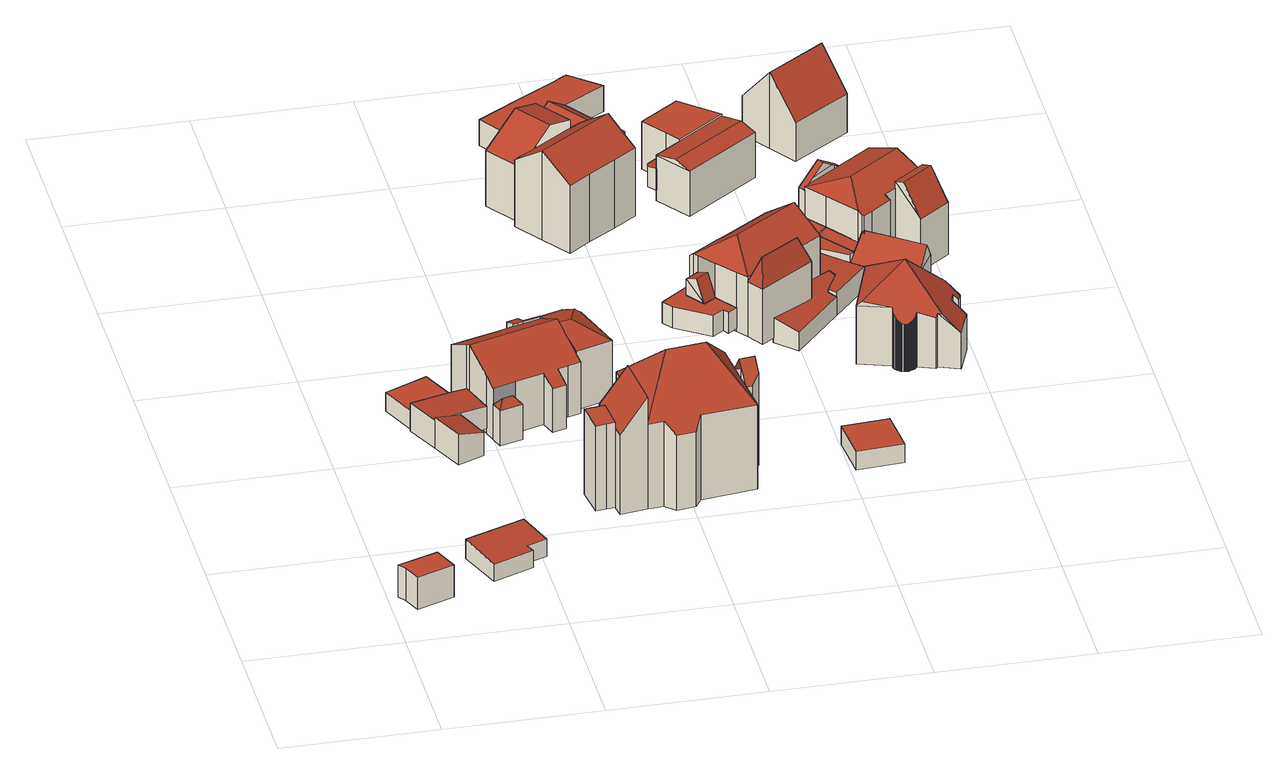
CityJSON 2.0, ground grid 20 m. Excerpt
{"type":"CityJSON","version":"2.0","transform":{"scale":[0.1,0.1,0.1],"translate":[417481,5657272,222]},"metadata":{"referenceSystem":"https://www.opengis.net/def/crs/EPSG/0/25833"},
"CityObjects":{
"building1":{"type":"Building","attributes":{"Dachtyp_tdc":"tdcPolyFlatRoof","Gemeindeschluessel":14612000,"Dachneigung":0,"QualitaetDacherkennung":53,"Geometrietyp2DReferenz":"3000","measuredHeight":4.52,"function":"31001_9998","roofType":"1000"},"geometry":[{"type":"Solid","lod":"2","boundaries":[[[[0,1,2,3]],[[1,4,5,2]],[[4,6,7,5]],[[6,8,9,7]],[[8,0,3,9]],[[8,6,4,1,0]],[[3,2,5,7,9]]]],"semantics":{"surfaces":[{"type":"WallSurface"},{"type":"RoofSurface"},{"type":"GroundSurface"}],"values":[[0,0,0,0,0,1,2]]}}]},
"building2":{"type":"Building","attributes":{"Dachtyp_tdc":"tdcPolyFlatRoof","Gemeindeschluessel":14612000,"Dachneigung":2.71,"QualitaetDacherkennung":74,"Geometrietyp2DReferenz":"3000","measuredHeight":2.69,"function":"31001_9998","roofType":"2100"},"geometry":[{"type":"Solid","lod":"2","boundaries":[[[[10,11,12,13]],[[11,14,15,12]],[[14,16,17,15]],[[16,18,19,17]],[[18,20,21,19]],[[20,10,13,21]],[[20,18,16,14,11,10]],[[13,12,15,17,19,21]]]],"semantics":{"surfaces":[{"type":"WallSurface"},{"type":"RoofSurface"},{"type":"GroundSurface"}],"values":[[0,0,0,0,0,0,1,2]]}}]},
"building3":{"type":"Building","attributes":{"Dachtyp_tdc":"tdcPolyFlatRoof","Gemeindeschluessel":14612000,"Dachneigung":0,"QualitaetDacherkennung":73,"Geometrietyp2DReferenz":"3000","measuredHeight":2.61,"function":"31001_9998","roofType":"1000"},"geometry":[{"type":"Solid","lod":"2","boundaries":[[[[22,23,24,25]],[[23,26,27,24]],[[26,28,29,27]],[[28,22,25,29]],[[28,26,23,22]],[[25,24,27,29]]]],"semantics":{"surfaces":[{"type":"WallSurface"},{"type":"RoofSurface"},{"type":"GroundSurface"}],"values":[[0,0,0,0,1,2]]}}]},
"building4":{"type":"Building","attributes":{"Gemeindeschluessel":14612000,"Geometrietyp2DReferenz":"3000","function":"31001_9998","roofType":"9999"},"children":["building4-1","building4-2"]},
"building4-1":{"type":"BuildingPart","attributes":{"Dachtyp_tdc":"tdcPolyFlatRoof","Dachneigung":5.94,"QualitaetDacherkennung":54,"Geometrietyp2DReferenz":"3000","measuredHeight":3.93,"roofType":"2100"},"parents":["building4"],"geometry":[{"type":"MultiSurface","lod":"2","boundaries":[[[30,31,32,33,34]],[[35,36,37,38]],[[36,39,40,37]],[[39,41,42,40]],[[41,30,34,42]],[[41,39,36,35,43,31,30]],[[34,33,38,37,40,42]]],"semantics":{"surfaces":[{"type":"WallSurface"},{"type":"RoofSurface"},{"type":"GroundSurface"}],"values":[0,0,0,0,0,1,2]}}]},
"building4-2":{"type":"BuildingPart","attributes":{"Dachtyp_tdc":"tdcPolyFlatRoof","Dachneigung":15.55,"QualitaetDacherkennung":79,"Geometrietyp2DReferenz":"3000","measuredHeight":4.35,"roofType":"2100"},"parents":["building4"],"geometry":[{"type":"MultiSurface","lod":"2","boundaries":[[[44,45,46,47]],[[45,48,35,38,46]],[[32,44,47,33]],[[32,43,48,45,44]],[[47,46,38,33]]],"semantics":{"surfaces":[{"type":"WallSurface"},{"type":"RoofSurface"},{"type":"GroundSurface"}],"values":[0,0,0,1,2]}}]},
"building5":{"type":"Building","attributes":{"Gemeindeschluessel":14612000,"Geometrietyp2DReferenz":"3000","function":"31001_9998","roofType":"9999"},"children":["building5-1","building5-2","building5-3"]},
"building5-1":{"type":"BuildingPart","attributes":{"Dachtyp_tdc":"tdcFreeFormRoof","Dachneigung":20.69,"QualitaetDacherkennung":65,"Geometrietyp2DReferenz":"3000","measuredHeight":9.88,"roofType":"5000"},"parents":["building5"],"geometry":[{"type":"MultiSurface","lod":"2","boundaries":[[[49,50,51]],[[49,52,53,50]],[[52,54,55,53]],[[54,56,57,55]],[[56,58,59,57]],[[58,60,61,59]],[[60,62,63,61]],[[62,64,65,63]],[[64,66,67,65]],[[66,68,69,67]],[[68,70,71,69]],[[70,72,73,71]],[[72,74,75,76,73]],[[72,70,68,66,77]],[[66,64,62,60,58,56,54,52,49,78,79,80,81,82,77]],[[82,83,74,72,77]],[[84,85,50,53,55,57,59,61,63,65,67,69,71,73,76,86,87]]],"semantics":{"surfaces":[{"type":"WallSurface"},{"type":"RoofSurface"},{"type":"GroundSurface"}],"values":[0,0,0,0,0,0,0,0,0,0,0,0,0,1,1,1,2]}}]},
"building5-2":{"type":"BuildingPart","attributes":{"Dachtyp_tdc":"tdcFreeFormRoof","Dachneigung":52.78,"QualitaetDacherkennung":20,"Geometrietyp2DReferenz":"3000","measuredHeight":6.05,"roofType":"5000"},"parents":["building5"],"geometry":[{"type":"MultiSurface","lod":"2","boundaries":[[[88,89,90,91]],[[89,92,93,90]],[[94,88,91,95]],[[92,89,96]],[[97,96,89,88]],[[97,88,94]],[[94,92,96,97]],[[91,90,93,95]]],"semantics":{"surfaces":[{"type":"WallSurface"},{"type":"RoofSurface"},{"type":"GroundSurface"}],"values":[0,0,0,1,1,1,1,2]}}]},
"building5-3":{"type":"BuildingPart","attributes":{"Dachtyp_tdc":"tdcGableRoof","Dachneigung":28.11,"QualitaetDacherkennung":69,"Geometrietyp2DReferenz":"3000","measuredHeight":10.26,"roofType":"3100"},"parents":["building5"],"geometry":[{"type":"MultiSurface","lod":"2","boundaries":[[[98,99,94,95,100]],[[101,102,103,104]],[[102,105,106,103]],[[105,98,100,106]],[[107,108,109,93,92]],[[108,110,111,109]],[[110,112,113,111]],[[112,114,115,113]],[[114,116,117,115]],[[110,108,107,99,98,105,102,101,118,119,75,83,120]],[[120,80,121,122,51,123,116,114,112,110]],[[117,124,50,85,84,87,86,76,125,126,104,103,106,100,95,93,109,111,113,115]],[[116,123,124,117]],[[123,51,50,124]],[[75,119,125,76]],[[119,118,126,125]],[[118,101,104,126]]],"semantics":{"surfaces":[{"type":"WallSurface"},{"type":"RoofSurface"},{"type":"GroundSurface"}],"values":[0,0,0,0,0,0,0,0,0,1,1,2,0,0,0,0,0]}}]},
"building6":{"type":"Building","attributes":{"Gemeindeschluessel":14612000,"Geometrietyp2DReferenz":"3000","function":"31001_9998","roofType":"9999"},"children":["building6-1","building6-2","building6-3","building6-4","building6-5"]},
"building6-1":{"type":"BuildingPart","attributes":{"Dachtyp_tdc":"tdcPolyFlatRoof","Dachneigung":36.33,"QualitaetDacherkennung":16,"Geometrietyp2DReferenz":"3000","measuredHeight":6.71,"roofType":"2100"},"parents":["building6"],"geometry":[{"type":"MultiSurface","lod":"2","boundaries":[[[127,128,129,130]],[[128,131,132,129]],[[131,133,134,132]],[[133,135,136,134]],[[135,137,138,136]],[[137,135,133,131,128,127]],[[130,129,132,134,136,138]]],"semantics":{"surfaces":[{"type":"WallSurface"},{"type":"RoofSurface"},{"type":"GroundSurface"}],"values":[0,0,0,0,0,1,2]}}]},
"building6-2":{"type":"BuildingPart","attributes":{"Dachtyp_tdc":"tdcPolyFlatRoof","Dachneigung":52.29,"QualitaetDacherkennung":40,"Geometrietyp2DReferenz":"3000","measuredHeight":15.7,"roofType":"2100"},"parents":["building6"],"geometry":[{"type":"MultiSurface","lod":"2","boundaries":[[[139,140,141,142]],[[140,143,144,145,141]],[[140,139,146,147,148,149,143]],[[145,150,151,152,142,141]],[[149,148,151,150,153]],[[148,147,152,151]],[[147,146,152]]],"semantics":{"surfaces":[{"type":"WallSurface"},{"type":"RoofSurface"},{"type":"GroundSurface"}],"values":[0,0,1,2,0,0,0]}}]},
"building6-3":{"type":"BuildingPart","attributes":{"Dachtyp_tdc":"tdcFreeFormRoof","Dachneigung":47.11,"QualitaetDacherkennung":46,"Geometrietyp2DReferenz":"3000","measuredHeight":14.46,"roofType":"5000"},"parents":["building6"],"geometry":[{"type":"MultiSurface","lod":"2","boundaries":[[[154,155,156,157]],[[155,158,159,156]],[[158,160,161,159]],[[160,162,163,161]],[[162,164,165,163]],[[164,166,167,165]],[[166,168,169,167]],[[162,160,158,155,154,170,171]],[[171,172,168,166,164,162]],[[169,173,157,156,159,161,163,165,167]]],"semantics":{"surfaces":[{"type":"WallSurface"},{"type":"RoofSurface"},{"type":"GroundSurface"}],"values":[0,0,0,0,0,0,0,1,1,2]}}]},
"building6-4":{"type":"BuildingPart","attributes":{"Dachtyp_tdc":"tdcPolyFlatRoof","Dachneigung":0,"QualitaetDacherkennung":87,"Geometrietyp2DReferenz":"3000","measuredHeight":11.94,"roofType":"1000"},"parents":["building6"],"geometry":[{"type":"MultiSurface","lod":"2","boundaries":[[[174,175,139,142,176]],[[177,178,179,152,146]],[[178,180,181,179]],[[180,174,176,181]],[[180,178,177,175,174]],[[176,142,152,179,181]]],"semantics":{"surfaces":[{"type":"WallSurface"},{"type":"RoofSurface"},{"type":"GroundSurface"}],"values":[0,0,0,0,1,2]}}]},
"building6-5":{"type":"BuildingPart","attributes":{"Dachtyp_tdc":"tdcHipRoof","Dachneigung":44.08,"QualitaetDacherkennung":78,"Geometrietyp2DReferenz":"3000","measuredHeight":17.84,"roofType":"3200"},"parents":["building6"],"geometry":[{"type":"MultiSurface","lod":"2","boundaries":[[[182,183,154,157]],[[184,185,186,169,168]],[[185,187,188,186]],[[187,189,190,188]],[[189,191,192,190]],[[191,193,194,192]],[[193,153,150,194]],[[144,195,196,145]],[[195,197,127,130,196]],[[198,182,157,138]],[[195,144,153,199]],[[185,184,172,200,170,183,182,198,201]],[[153,193,191,189,187,185,201,199]],[[198,197,195,199,201]],[[157,173,169,186,188,190,192,194,150,145,196,130,138]]],"semantics":{"surfaces":[{"type":"WallSurface"},{"type":"RoofSurface"},{"type":"GroundSurface"}],"values":[0,0,0,0,0,0,0,0,0,0,1,1,1,1,2]}}]},
"building7":{"type":"Building","attributes":{"Gemeindeschluessel":14612000,"Geometrietyp2DReferenz":"3000","function":"31001_9998","roofType":"9999"},"children":["building7-1","building7-2"]},
"building7-1":{"type":"BuildingPart","attributes":{"Dachtyp_tdc":"tdcGableRoof","Dachneigung":35.16,"QualitaetDacherkennung":64,"Geometrietyp2DReferenz":"3000","measuredHeight":12.5,"roofType":"3100"},"parents":["building7"],"geometry":[{"type":"MultiSurface","lod":"2","boundaries":[[[202,203,204,205]],[[203,206,207,204]],[[206,208,209,207]],[[208,210,211,212,209]],[[213,214,215,216]],[[214,217,218,215]],[[217,219,220,218]],[[219,221,222,220]],[[221,202,205,222]],[[217,214,213,223,224,210,208,206]],[[206,203,202,221,219,217]],[[205,204,207,209,212,225,216,215,218,220,222]]],"semantics":{"surfaces":[{"type":"WallSurface"},{"type":"RoofSurface"},{"type":"GroundSurface"}],"values":[0,0,0,0,0,0,0,0,0,1,1,2]}}]},
"building7-2":{"type":"BuildingPart","attributes":{"Dachtyp_tdc":"tdcGableRoof","Dachneigung":35.56,"QualitaetDacherkennung":41,"Geometrietyp2DReferenz":"3000","measuredHeight":11.4,"roofType":"3100"},"parents":["building7"],"geometry":[{"type":"MultiSurface","lod":"2","boundaries":[[[211,226,227,212]],[[226,228,229,227]],[[228,230,231,229]],[[230,232,213,216,231]],[[228,226,211,224,233]],[[233,232,230,228]],[[225,212,227,229,231,216]]],"semantics":{"surfaces":[{"type":"WallSurface"},{"type":"RoofSurface"},{"type":"GroundSurface"}],"values":[0,0,0,0,1,1,2]}}]},
"building8":{"type":"Building","attributes":{"Dachtyp_tdc":"tdcPolyFlatRoof","Gemeindeschluessel":14612000,"Dachneigung":0,"QualitaetDacherkennung":64,"Geometrietyp2DReferenz":"3000","measuredHeight":2.87,"function":"31001_9998","roofType":"1000"},"geometry":[{"type":"Solid","lod":"2","boundaries":[[[[234,235,236,237]],[[235,238,239,236]],[[238,240,241,239]],[[240,242,243,241]],[[242,244,245,243]],[[244,246,247,245]],[[246,248,249,247]],[[248,250,251,249]],[[250,252,253,251]],[[252,254,255,253]],[[254,234,237,255]],[[254,252,250,248,246,244,242,240,238,235,234]],[[237,236,239,241,243,245,247,249,251,253,255]]]],"semantics":{"surfaces":[{"type":"WallSurface"},{"type":"RoofSurface"},{"type":"GroundSurface"}],"values":[[0,0,0,0,0,0,0,0,0,0,0,1,2]]}}]},
"building9":{"type":"Building","attributes":{"Dachtyp_tdc":"tdcPolyFlatRoof","Gemeindeschluessel":14612000,"Dachneigung":0,"QualitaetDacherkennung":70,"Geometrietyp2DReferenz":"3000","measuredHeight":3.68,"function":"31001_9998","roofType":"1000"},"geometry":[{"type":"Solid","lod":"2","boundaries":[[[[256,257,258,259]],[[257,260,261,258]],[[260,262,263,261]],[[262,264,265,263]],[[264,266,267,265]],[[266,268,269,267]],[[268,270,271,269]],[[270,272,273,271]],[[272,256,259,273]],[[272,270,268,266,264,262,260,257,256]],[[259,258,261,263,265,267,269,271,273]]]],"semantics":{"surfaces":[{"type":"WallSurface"},{"type":"RoofSurface"},{"type":"GroundSurface"}],"values":[[0,0,0,0,0,0,0,0,0,1,2]]}}]},
"building10":{"type":"Building","attributes":{"Dachtyp_tdc":"tdcFreeFormRoof","Gemeindeschluessel":14612000,"Dachneigung":32.38,"QualitaetDacherkennung":57,"Geometrietyp2DReferenz":"3000","measuredHeight":5.52,"function":"31001_9998","roofType":"5000"},"geometry":[{"type":"Solid","lod":"2","boundaries":[[[[274,275,276,277]],[[275,272,278,276]],[[272,279,280,278]],[[279,281,282,280]],[[281,283,284,282]],[[283,285,286,284]],[[285,274,277,286]],[[285,283,281,279,272,287,288]],[[274,288,287,275]],[[272,275,287]],[[274,285,288]],[[277,276,278,280,282,284,286]]]],"semantics":{"surfaces":[{"type":"WallSurface"},{"type":"RoofSurface"},{"type":"GroundSurface"}],"values":[[0,0,0,0,0,0,0,1,1,0,0,2]]}}]},
"building11":{"type":"Building","attributes":{"Dachtyp_tdc":"tdcPolyFlatRoof","Gemeindeschluessel":14612000,"Dachneigung":0,"QualitaetDacherkennung":84,"Geometrietyp2DReferenz":"3000","measuredHeight":2.59,"function":"31001_9998","roofType":"1000"},"geometry":[{"type":"Solid","lod":"2","boundaries":[[[[289,290,291,292]],[[290,293,294,291]],[[293,295,296,294]],[[295,289,292,296]],[[295,293,290,289]],[[292,291,294,296]]]],"semantics":{"surfaces":[{"type":"WallSurface"},{"type":"RoofSurface"},{"type":"GroundSurface"}],"values":[[0,0,0,0,1,2]]}}]},
"building12":{"type":"Building","attributes":{"Gemeindeschluessel":14612000,"Geometrietyp2DReferenz":"3000","function":"31001_9998","roofType":"9999"},"children":["building12-1","building12-2","building12-3"]},
"building12-1":{"type":"BuildingPart","attributes":{"Dachtyp_tdc":"tdcHipAndGableRoof","Dachneigung":36.6,"QualitaetDacherkennung":37,"Geometrietyp2DReferenz":"3000","measuredHeight":11.34,"roofType":"5000"},"parents":["building12"],"geometry":[{"type":"MultiSurface","lod":"2","boundaries":[[[297,298,299,300,301]],[[298,302,303,299]],[[302,304,305,303]],[[304,306,307,305]],[[298,297,308,309,310,311]],[[310,312,313,314,311]],[[314,315,306,304,302,298,311]],[[307,316,317,318,319,320,321,322,300,299,303,305]],[[306,315,316,307]],[[315,314,317,316]],[[314,313,318,317]],[[313,312,323,319,318]],[[310,309,321,320,324]],[[309,308,235,322,321]]],"semantics":{"surfaces":[{"type":"WallSurface"},{"type":"RoofSurface"},{"type":"GroundSurface"}],"values":[0,0,0,0,1,1,1,2,0,0,0,0,0,0]}}]},
"building12-2":{"type":"BuildingPart","attributes":{"Dachtyp_tdc":"tdcGableRoof","Dachneigung":67.46,"QualitaetDacherkennung":6,"Geometrietyp2DReferenz":"3000","measuredHeight":6.32,"roofType":"3100"},"parents":["building12"],"geometry":[{"type":"MultiSurface","lod":"2","boundaries":[[[235,234,325,322]],[[234,326,327,325]],[[326,301,300,327]],[[326,234,328]],[[234,235,329,328]],[[301,326,328,329]],[[322,325,327,300]]],"semantics":{"surfaces":[{"type":"WallSurface"},{"type":"RoofSurface"},{"type":"GroundSurface"}],"values":[0,0,0,0,1,1,2]}}]},
"building12-3":{"type":"BuildingPart","attributes":{"Dachtyp_tdc":"tdcFreeFormRoof","Dachneigung":69.73,"QualitaetDacherkennung":17,"Geometrietyp2DReferenz":"3000","measuredHeight":11.11,"roofType":"5000"},"parents":["building12"],"geometry":[{"type":"MultiSurface","lod":"2","boundaries":[[[323,330,331,319]],[[330,332,333,331]],[[332,324,320,333]],[[334,324,332]],[[335,334,332,330]],[[335,330,323]],[[334,335,323,324]],[[319,331,333,320]]],"semantics":{"surfaces":[{"type":"WallSurface"},{"type":"RoofSurface"},{"type":"GroundSurface"}],"values":[0,0,0,1,1,1,1,2]}}]},
"building13":{"type":"Building","attributes":{"Dachtyp_tdc":"tdcPolyFlatRoof","Gemeindeschluessel":14612000,"Dachneigung":12.03,"QualitaetDacherkennung":59,"Geometrietyp2DReferenz":"3000","measuredHeight":3.09,"function":"31001_9998","roofType":"2100"},"geometry":[{"type":"Solid","lod":"2","boundaries":[[[[336,337,338,339]],[[337,340,341,338]],[[340,342,343,341]],[[342,344,345,343]],[[344,336,339,345]],[[344,342,340,337,336]],[[339,338,341,343,345]]]],"semantics":{"surfaces":[{"type":"WallSurface"},{"type":"RoofSurface"},{"type":"GroundSurface"}],"values":[[0,0,0,0,0,1,2]]}}]},
"building14":{"type":"Building","attributes":{"Dachtyp_tdc":"tdcPolyFlatRoof","Gemeindeschluessel":14612000,"Dachneigung":13.9,"QualitaetDacherkennung":52,"Geometrietyp2DReferenz":"3000","measuredHeight":3.72,"function":"31001_9998","roofType":"2100"},"geometry":[{"type":"Solid","lod":"2","boundaries":[[[[346,347,348,349]],[[347,350,351,348]],[[350,352,353,351]],[[352,354,355,353]],[[354,356,357,355]],[[356,358,359,357]],[[358,360,361,359]],[[360,362,363,361]],[[362,346,349,363]],[[362,360,358,356,354,352,350,347,346]],[[349,348,351,353,355,357,359,361,363]]]],"semantics":{"surfaces":[{"type":"WallSurface"},{"type":"RoofSurface"},{"type":"GroundSurface"}],"values":[[0,0,0,0,0,0,0,0,0,1,2]]}}]},
"building15":{"type":"Building","attributes":{"Gemeindeschluessel":14612000,"Geometrietyp2DReferenz":"3000","function":"31001_9998","roofType":"9999"},"children":["building15-1","building15-2"]},
"building15-1":{"type":"BuildingPart","attributes":{"Dachtyp_tdc":"tdcPolyFlatRoof","Dachneigung":0,"QualitaetDacherkennung":69,"Geometrietyp2DReferenz":"3000","measuredHeight":6.62,"roofType":"1000"},"parents":["building15"],"geometry":[{"type":"MultiSurface","lod":"2","boundaries":[[[364,365,366,367,368,369]],[[365,370,371,366]],[[370,372,373,371]],[[372,374,375,376,377,373]],[[374,372,370,365,364]],[[367,366,371,373,377]]],"semantics":{"surfaces":[{"type":"WallSurface"},{"type":"RoofSurface"},{"type":"GroundSurface"}],"values":[0,0,0,0,1,2]}}]},
"building15-2":{"type":"BuildingPart","attributes":{"Dachtyp_tdc":"tdcGableRoof","Dachneigung":10.64,"QualitaetDacherkennung":51,"Geometrietyp2DReferenz":"3000","measuredHeight":6.92,"roofType":"3100"},"parents":["building15"],"geometry":[{"type":"MultiSurface","lod":"2","boundaries":[[[378,379,380,381]],[[379,368,367,380]],[[376,382,383,377]],[[382,378,381,383]],[[378,382,384,385]],[[375,369,386,385,384]],[[379,386,369,368]],[[378,385,386,379]],[[376,375,384,382]],[[381,380,367,377,383]]],"semantics":{"surfaces":[{"type":"WallSurface"},{"type":"RoofSurface"},{"type":"GroundSurface"}],"values":[0,0,0,0,1,1,0,0,0,2]}}]},
"building16":{"type":"Building","attributes":{"Dachtyp_tdc":"tdcPolyFlatRoof","Gemeindeschluessel":14612000,"Dachneigung":3.94,"QualitaetDacherkennung":64,"Geometrietyp2DReferenz":"3000","measuredHeight":4.03,"function":"31001_9998","roofType":"2100"},"geometry":[{"type":"Solid","lod":"2","boundaries":[[[[387,388,389,357]],[[388,390,391,389]],[[390,392,393,391]],[[392,394,395,393]],[[394,396,397,395]],[[396,398,349,397]],[[398,399,363,349]],[[399,400,361,363]],[[400,358,359,361]],[[358,387,357,359]],[[358,400,399,398,396,394,392,390,388,387]],[[357,389,391,393,395,397,349,363,361,359]]]],"semantics":{"surfaces":[{"type":"WallSurface"},{"type":"RoofSurface"},{"type":"GroundSurface"}],"values":[[0,0,0,0,0,0,0,0,0,0,1,2]]}}]},
"building17":{"type":"Building","attributes":{"Dachtyp_tdc":"tdcPolyFlatRoof","Gemeindeschluessel":14612000,"Dachneigung":8.61,"QualitaetDacherkennung":66,"Geometrietyp2DReferenz":"3000","measuredHeight":3.72,"function":"31001_9998","roofType":"2100"},"geometry":[{"type":"Solid","lod":"2","boundaries":[[[[401,390,402,403]],[[390,404,405,402]],[[404,406,407,405]],[[406,408,409,407]],[[408,401,403,409]],[[408,406,404,390,401]],[[403,402,405,407,409]]]],"semantics":{"surfaces":[{"type":"WallSurface"},{"type":"RoofSurface"},{"type":"GroundSurface"}],"values":[[0,0,0,0,0,1,2]]}}]},
"building18":{"type":"Building","attributes":{"Gemeindeschluessel":14612000,"Dachtyp_tdc":"tdcPolyFlatRoof","Dachneigung":8.08,"QualitaetDacherkennung":61,"Geometrietyp2DReferenz":"3000","measuredHeight":4.04,"function":"31001_9998","roofType":"2100"},"geometry":[{"type":"Solid","lod":"2","boundaries":[[[[410,411,412,413]],[[411,414,415,412]],[[414,416,417,415]],[[414,411,410,416]],[[417,413,412,415]],[[416,410,413,417]]]],"semantics":{"surfaces":[{"type":"WallSurface"},{"type":"RoofSurface"},{"type":"GroundSurface"}],"values":[[0,0,0,1,2,0]]}}]},
"building19":{"type":"Building","attributes":{"Dachtyp_tdc":"tdcFreeFormRoof","Gemeindeschluessel":14612000,"Dachneigung":45.97,"QualitaetDacherkennung":35,"Geometrietyp2DReferenz":"3000","measuredHeight":12.62,"function":"31001_9998","roofType":"5000"},"geometry":[{"type":"Solid","lod":"2","boundaries":[[[[418,419,420,421]],[[419,422,423,420]],[[422,424,425,423]],[[424,426,427,425]],[[426,428,429,427]],[[428,430,431,429]],[[430,432,433,431]],[[432,434,435,433]],[[434,436,437,435]],[[436,438,439,437]],[[438,440,441,439]],[[440,442,443,441]],[[442,444,445,443]],[[444,446,447,445]],[[446,448,449,447]],[[448,450,451,449]],[[450,452,453,451]],[[452,454,455,453]],[[454,456,457,455]],[[456,458,459,457]],[[458,460,461,459]],[[460,462,463,461]],[[462,464,465,463]],[[464,466,467,465]],[[466,468,469,467]],[[468,470,471,469]],[[470,472,473,471]],[[472,474,475,473]],[[474,476,477,475]],[[476,478,479,477]],[[478,480,481,479]],[[480,482,483,481]],[[482,484,485,483]],[[484,486,487,485]],[[486,488,489,487]],[[488,490,491,489]],[[490,492,493,491]],[[492,494,495,493]],[[494,496,497,495]],[[496,498,499,497]],[[498,500,501,499]],[[500,502,503,501]],[[502,504,505,503]],[[504,506,507,505]],[[506,508,509,507]],[[508,510,511,509]],[[510,512,513,511]],[[512,514,515,513]],[[514,516,517,515]],[[516,518,519,517]],[[518,418,421,519]],[[428,426,424,422,419,418,518,520,521]],[[438,436,434,432,430,521,520,522,506,504,502,500,498,496,494,492,490,488,486,484,482,480,478,476,474,472,470,468,466,464,462,460,458,456,454,452,450,448,446,444,442,440]],[[522,520,510,508]],[[520,518,516,514,512,510]],[[430,428,521]],[[508,506,522]],[[421,420,423,425,427,429,431,433,435,437,439,441,443,445,447,449,451,453,455,457,459,461,463,465,467,469,471,473,475,477,479,481,483,485,487,489,491,493,495,497,499,501,503,505,507,509,511,513,515,517,519]]]],"semantics":{"surfaces":[{"type":"WallSurface"},{"type":"RoofSurface"},{"type":"GroundSurface"}],"values":[[0,0,0,0,0,0,0,0,0,0,0,0,0,0,0,0,0,0,0,0,0,0,0,0,0,0,0,0,0,0,0,0,0,0,0,0,0,0,0,0,0,0,0,0,0,0,0,0,0,0,0,1,1,1,1,0,0,2]]}}]},
"building20":{"type":"Building","attributes":{"Dachtyp_tdc":"tdcPolyFlatRoof","Gemeindeschluessel":14612000,"Dachneigung":10.78,"QualitaetDacherkennung":53,"Geometrietyp2DReferenz":"3000","measuredHeight":4.54,"function":"31001_9998","roofType":"2100"},"geometry":[{"type":"Solid","lod":"2","boundaries":[[[[523,416,524,525]],[[525,524,526,527]],[[416,414,526,524]],[[414,406,527,526]],[[406,523,525,527]],[[406,414,416,523]]]],"semantics":{"surfaces":[{"type":"WallSurface"},{"type":"GroundSurface"},{"type":"RoofSurface"}],"values":[[0,1,0,0,0,2]]}}]},
"building21":{"type":"Building","attributes":{"Dachtyp_tdc":"tdcFreeFormRoof","Gemeindeschluessel":14612000,"Dachneigung":56.56,"QualitaetDacherkennung":14,"Geometrietyp2DReferenz":"3000","measuredHeight":7.73,"function":"31001_9998","roofType":"5000"},"geometry":[{"type":"Solid","lod":"2","boundaries":[[[[528,529,530,531]],[[529,532,533,530]],[[532,534,535,533]],[[534,536,537,535]],[[536,538,539,537]],[[538,540,541,539]],[[540,542,543,541]],[[542,544,545,543]],[[544,546,547,545]],[[546,528,531,547]],[[538,536,534,532,548,549,546,544,542,540]],[[548,529,528,549]],[[532,529,548]],[[528,546,549]],[[531,530,533,535,537,539,541,543,545,547]]]],"semantics":{"surfaces":[{"type":"WallSurface"},{"type":"RoofSurface"},{"type":"GroundSurface"}],"values":[[0,0,0,0,0,0,0,0,0,0,1,1,0,0,2]]}}]},
"building22":{"type":"Building","attributes":{"Gemeindeschluessel":14612000,"Geometrietyp2DReferenz":"3000","function":"31001_9998","roofType":"9999"},"children":["building22-1","building22-2","building22-3"]},
"building22-1":{"type":"BuildingPart","attributes":{"Dachtyp_tdc":"tdcGableRoof","Dachneigung":34.01,"QualitaetDacherkennung":54,"Geometrietyp2DReferenz":"3000","measuredHeight":11.83,"roofType":"3100"},"parents":["building22"],"geometry":[{"type":"MultiSurface","lod":"2","boundaries":[[[550,551,552,553]],[[551,554,555,552]],[[554,556,557,555]],[[554,551,558]],[[551,550,559,560,558]],[[556,554,558,560,561]],[[553,552,555,557]]],"semantics":{"surfaces":[{"type":"WallSurface"},{"type":"RoofSurface"},{"type":"GroundSurface"}],"values":[0,0,0,0,1,1,2]}}]},
"building22-2":{"type":"BuildingPart","attributes":{"Dachtyp_tdc":"tdcHipAndGableRoof","Dachneigung":22.03,"QualitaetDacherkennung":42,"Geometrietyp2DReferenz":"3000","measuredHeight":11.7,"roofType":"5000"},"parents":["building22"],"geometry":[{"type":"MultiSurface","lod":"2","boundaries":[[[562,563,564,565]],[[566,567,568,569]],[[567,570,571,568]],[[570,572,573,571]],[[572,574,575,573]],[[574,576,577,575]],[[576,578,579,577]],[[578,580,581,579]],[[580,582,550,553,581]],[[583,584,585,557,556]],[[584,562,565,585]],[[582,580,578,586]],[[578,576,574,572,570,567,566,563,562,586]],[[562,584,583,561,559,582,586]],[[565,564,569,568,571,573,575,577,579,581,553,557,585]]],"semantics":{"surfaces":[{"type":"WallSurface"},{"type":"RoofSurface"},{"type":"GroundSurface"}],"values":[0,0,0,0,0,0,0,0,0,0,0,1,1,1,2]}}]},
"building22-3":{"type":"BuildingPart","attributes":{"Dachtyp_tdc":"tdcGableRoof","Dachneigung":56.56,"QualitaetDacherkennung":28,"Geometrietyp2DReferenz":"3000","measuredHeight":11.44,"roofType":"3100"},"parents":["building22"],"geometry":[{"type":"MultiSurface","lod":"2","boundaries":[[[587,588,589,590]],[[588,591,566,569,589]],[[592,587,590,564,563]],[[591,588,593]],[[587,592,594]],[[588,587,594,593]],[[592,591,593,594]],[[590,589,569,564]]],"semantics":{"surfaces":[{"type":"WallSurface"},{"type":"RoofSurface"},{"type":"GroundSurface"}],"values":[0,0,0,0,0,1,1,2]}}]},
"building23":{"type":"Building","attributes":{"Dachtyp_tdc":"tdcGableRoof","Gemeindeschluessel":14612000,"Dachneigung":49.3,"QualitaetDacherkennung":80,"Geometrietyp2DReferenz":"3000","measuredHeight":10.74,"function":"31001_9998","roofType":"3100"},"geometry":[{"type":"Solid","lod":"2","boundaries":[[[[595,596,597,598]],[[596,599,600,597]],[[599,601,602,600]],[[601,603,604,602]],[[603,605,606,604]],[[605,607,608,606]],[[607,609,610,608]],[[609,595,598,610]],[[605,603,601,599,596]],[[596,595,609,607,605]],[[598,597,600,602,604,606,608,610]]]],"semantics":{"surfaces":[{"type":"WallSurface"},{"type":"RoofSurface"},{"type":"GroundSurface"}],"values":[[0,0,0,0,0,0,0,0,1,1,2]]}}]}
},
"vertices":[
[7,33,89],[0,43,89],[0,43,44],[7,33,44],[52,61,89],[52,61,44],[65,28,89],[65,28,44],[17,10,89],[17,10,44],
[170,67,72],[118,46,72],[118,46,48],[170,67,48],[96,104,75],[96,104,48],[173,134,75],[173,134,48],[191,88,72],[191,88,48],[165,78,72],[165,78,48],
[71,436,82],[126,460,82],[126,460,56],[71,436,56],[146,414,82],[146,414,56],[91,390,82],[91,390,56],
[181,376,84],[147,362,88],[147,362,85],[147,362,53],[181,376,53],[111,346,92],[91,390,92],[91,390,53],[111,346,53],[146,414,86],[146,414,53],[167,422,83],[167,422,53],[133,356,89],
[165,318,85],[131,303,96],[131,303,53],[165,318,53],[111,346,96],
[237,487,125],[237,487,46],[237,487,121],[233,500,120],[233,500,46],[247,505,120],[247,505,46],[251,491,125],[251,491,46],[272,497,125],[272,497,46],[273,493,127],[273,493,46],[301,502,127],[301,502,46],[305,500,128],[305,500,46],[314,496,130],[314,496,46],[318,494,128],[318,494,46],[321,492,127],[321,492,46],[344,420,128],[344,420,46],[297,405,128],[297,405,123],[297,405,46],[301,453,144],[239,483,127],[271,492,127],[276,476,133],[283,450,144],[284,448,144],[289,432,138],[271,492,46],[239,483,46],[284,448,46],[283,450,46],
[220,354,95],[191,345,95],[191,345,46],[220,354,46],[186,361,95],[186,361,46],[215,370,95],[215,370,46],[196,355,106],[209,359,106],
[252,381,118],[215,370,118],[252,381,46],[270,387,118],[276,367,107],[276,367,46],[270,387,46],[258,361,107],[258,361,46],[186,361,118],[181,376,127],[181,376,46],[169,415,148],[169,415,46],[167,422,144],[167,422,46],[156,458,124],[156,458,46],[220,477,124],[220,477,46],[284,391,118],[300,396,118],[283,450,148],[271,492,124],[239,483,124],[219,481,121],[219,481,46],[300,396,46],[284,391,46],
[353,308,102],[351,330,86],[351,330,35],[353,308,35],[381,334,86],[381,334,35],[383,317,98],[383,317,35],[458,325,98],[458,325,35],[459,320,102],[459,320,35],
[295,239,146],[292,256,146],[292,256,35],[295,239,35],[328,261,192],[328,261,156],[328,261,35],[299,198,146],[299,198,147],[301,181,146],[336,186,192],[336,186,35],[301,181,35],[299,198,35],[336,186,154],
[462,294,140],[463,285,153],[463,285,35],[462,294,35],[471,286,153],[471,286,35],[484,275,170],[484,275,35],[484,268,180],[484,268,35],[486,254,164],[486,254,35],[476,243,154],[476,243,35],[468,242,154],[468,242,35],[463,283,156],[465,266,180],[468,243,155],[465,266,35],
[269,236,154],[295,239,154],[269,236,35],[299,198,154],[288,197,154],[288,197,35],[274,195,154],[274,195,35],
[462,294,156],[462,294,157],[468,242,155],[473,202,153],[473,202,35],[402,193,154],[402,193,35],[393,179,140],[393,179,35],[369,176,140],[369,176,35],[356,188,154],[356,188,35],[323,304,157],[323,304,35],[353,308,157],[459,320,157],[372,252,214],[465,266,156],[423,258,214],
[391,762,146],[363,742,146],[363,742,51],[391,762,51],[337,779,176],[337,779,51],[312,816,144],[312,816,51],[320,822,144],[320,822,129],[320,822,51],[392,872,144],[406,882,144],[406,882,51],[392,872,51],[432,844,176],[432,844,51],[457,808,146],[457,808,51],[427,787,146],[427,787,51],[362,851,144],[338,834,144],[362,851,51],
[288,868,129],[288,868,51],[330,897,165],[330,897,51],[360,918,155],[360,918,51],[392,872,155],[362,851,165],
[490,575,65],[506,586,65],[506,586,36],[490,575,36],[526,558,65],[526,558,36],[514,550,65],[514,550,36],[509,557,65],[509,557,36],[495,547,65],[495,547,36],[452,576,65],[452,576,36],[442,590,65],[442,590,36],[482,621,65],[482,621,36],[490,611,65],[490,611,36],[473,599,65],[473,599,36],
[375,973,97],[332,947,97],[332,947,61],[375,973,61],[306,987,97],[306,987,61],[360,1021,97],[360,1021,61],[410,1051,97],[410,1051,61],[425,1061,97],[425,1061,61],[429,1063,97],[429,1063,61],[467,1030,97],[467,1030,61],[413,997,97],[413,997,61],
[423,905,101],[375,973,101],[375,973,60],[423,905,60],[413,997,60],[436,964,97],[436,964,60],[449,973,87],[449,973,60],[473,940,87],[473,940,60],[460,930,97],[460,930,60],[389,982,115],[437,914,115],
[607,264,32],[602,324,32],[602,324,6],[607,264,6],[662,328,32],[662,328,6],[667,268,32],[667,268,6],
[490,611,111],[486,616,111],[486,616,32],[490,611,32],[490,611,88],[482,621,106],[482,621,32],[524,650,106],[524,650,32],[528,645,111],[528,645,32],[506,586,113],[526,558,115],[536,544,116],[534,594,145],[606,592,116],[640,616,116],[616,650,145],[590,688,111],[590,688,32],[616,650,32],[640,616,32],[606,592,32],[536,544,32],[526,558,32],[506,586,32],[606,592,109],[536,544,109],
[490,575,32],[473,599,88],[473,599,32],[483,585,95],[499,596,95],
[620,572,109],[620,572,32],[550,523,109],[550,523,32],[553,541,143],[603,575,143],
[485,866,81],[487,876,79],[487,876,53],[485,866,53],[514,896,79],[514,896,53],[526,879,84],[526,879,53],[493,855,84],[493,855,53],
[652,577,52],[591,509,52],[591,509,26],[652,577,26],[565,534,61],[565,534,26],[620,572,57],[620,572,26],[606,592,63],[606,592,26],[640,616,61],[640,616,26],[653,625,60],[653,625,26],[659,616,57],[659,616,26],[643,585,55],[643,585,26],
[526,879,106],[514,896,106],[514,896,39],[526,879,39],[526,879,102],[526,879,103],[491,928,106],[491,928,39],[541,964,106],[541,964,39],[588,924,106],[588,924,103],[588,924,102],[588,924,39],
[524,812,102],[493,855,102],[493,855,39],[524,812,39],[619,881,102],[619,881,39],[606,899,109],[511,831,109],[493,855,103],
[640,616,60],[590,688,66],[590,688,26],[604,698,66],[604,698,26],[634,676,63],[634,676,26],[681,639,59],[681,639,26],[697,627,58],[697,627,26],[652,577,58],[643,585,59],[659,616,59],
[634,676,67],[604,698,36],[634,676,36],[646,727,73],[646,727,36],[666,700,73],[666,700,36],[653,690,71],[653,690,36],
[681,639,69],[634,676,66],[634,676,29],[681,639,29],[653,690,70],[653,690,29],[687,644,70],[687,644,29],
[789,515,74],[785,505,74],[785,505,12],[789,515,12],[778,507,81],[778,507,12],[774,496,81],[774,496,12],[791,490,62],[791,490,12],[776,450,62],[776,450,12],[749,460,87],[749,460,12],[747,457,83],[747,457,12],[725,465,89],[725,465,12],[724,464,87],[724,464,12],[723,463,86],[723,463,12],[723,462,85],[723,462,12],[722,462,84],[722,462,12],[721,461,83],[721,461,12],[720,461,82],[720,461,12],[719,460,81],[719,460,12],[718,460,81],[718,460,12],[717,459,80],[717,459,12],[716,459,80],[716,459,12],[715,459,79],[715,459,12],[714,458,79],[714,458,12],[713,458,78],[713,458,12],[712,458,78],[712,458,12],[711,458,78],[711,458,12],[710,458,78],[710,458,12],[709,459,78],[709,459,12],[708,459,78],[708,459,12],[706,459,78],[706,459,12],[705,460,79],[705,460,12],[704,460,79],[704,460,12],[703,461,80],[703,461,12],[703,462,80],[703,462,12],[702,462,81],[702,462,12],[701,463,82],[701,463,12],[700,464,82],[700,464,12],[700,465,83],[700,465,12],[699,465,84],[699,465,12],[699,466,85],[699,466,12],[698,467,86],[698,467,12],[698,468,87],[698,468,12],[697,469,88],[697,469,12],[697,470,89],[697,470,12],[697,471,91],[697,471,12],[697,472,92],[697,472,12],[697,474,94],[697,474,12],[656,488,93],[656,488,12],[686,575,92],[686,575,12],[728,559,82],[728,559,12],[723,547,97],[723,547,12],[774,527,85],[774,527,12],[772,522,92],[772,522,12],[720,508,138],[755,458,86],[663,485,100],
[700,654,73],[687,644,28],[700,654,28],[653,690,28],[666,700,28],
[713,660,71],[775,616,71],[775,616,15],[713,660,15],[756,590,63],[756,590,15],[768,581,63],[768,581,15],[765,577,55],[765,577,15],[697,627,55],[697,627,15],[681,639,56],[681,639,15],[687,644,67],[687,644,15],[700,654,91],[700,654,15],[702,652,90],[702,652,15],[768,606,92],[703,653,92],
[646,727,111],[640,735,111],[640,735,16],[646,727,16],[692,774,114],[692,774,16],[697,767,114],[697,767,16],[668,756,134],[651,731,116],[673,748,134],[695,765,115],
[766,762,133],[790,730,116],[790,730,16],[766,762,16],[750,700,116],[735,688,117],[735,688,16],[750,700,16],[740,681,113],[740,681,16],[713,660,113],[713,660,16],[702,652,113],[702,652,16],[700,654,114],[700,654,16],[696,659,117],[696,659,16],[666,700,116],[666,700,16],[646,727,116],[697,767,115],[739,798,115],[739,798,16],[698,711,133],
[814,698,89],[774,668,89],[774,668,16],[814,698,16],[750,700,126],[790,730,126],[758,689,130],[798,720,130],
[677,921,83],[653,956,136],[653,956,29],[677,921,29],[628,994,83],[628,994,29],[702,1045,83],[702,1045,29],[718,1021,115],[718,1021,29],[728,1007,136],[728,1007,29],[734,998,123],[734,998,29],[751,972,83],[751,972,29]
]}
